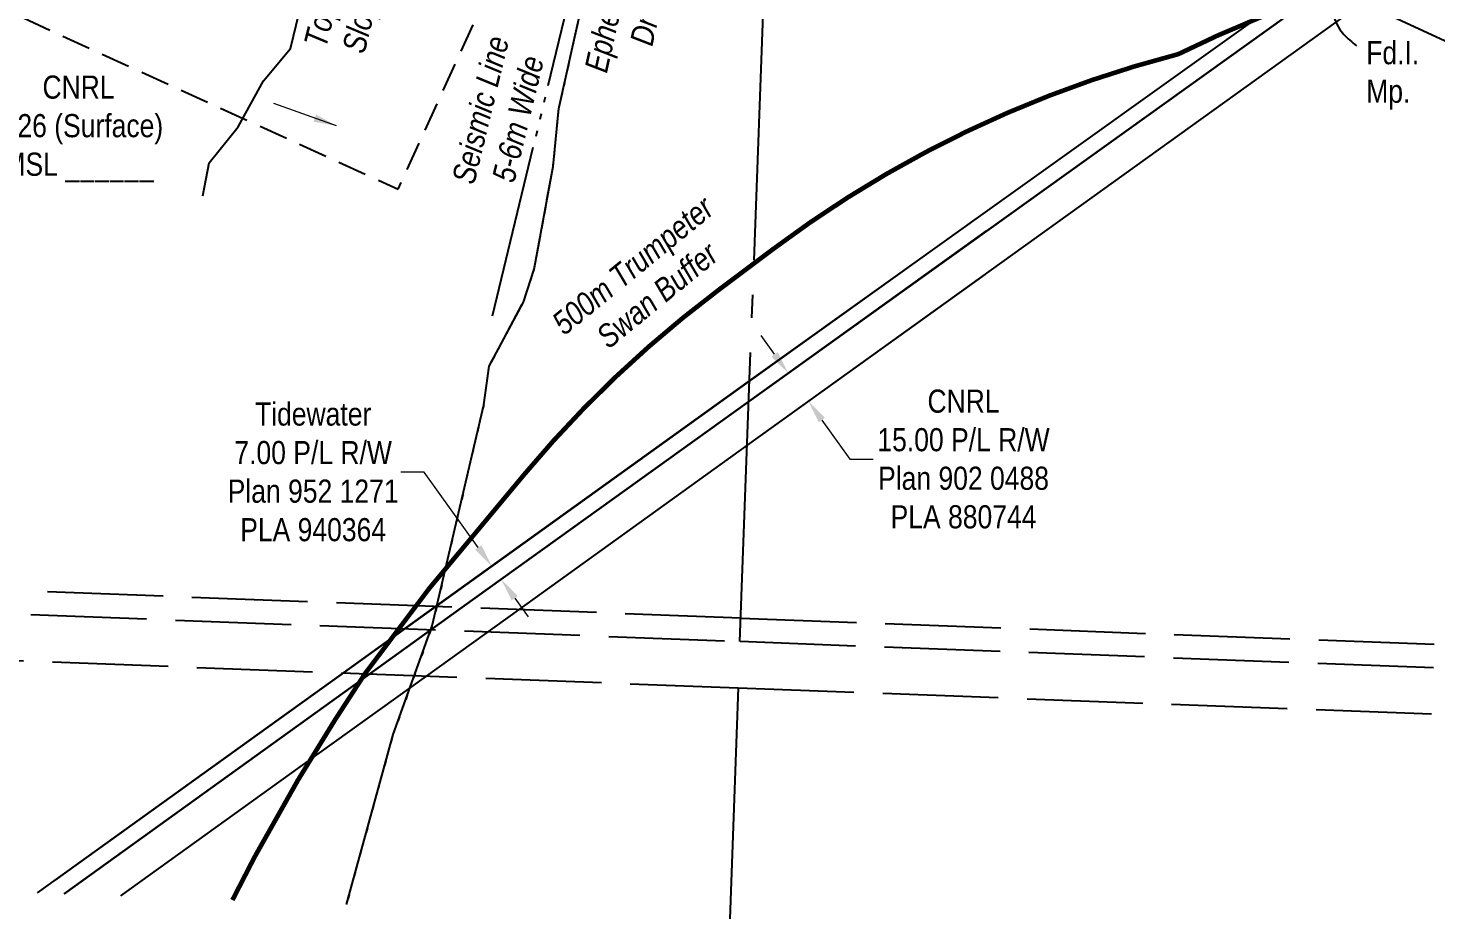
# Model space of a CAD drawing. Extents: x 333858 to 342713, y 6154085 to 6163590.
# Drawn here: x 336153 to 336762, y 6155552 to 6155937 of the extents above; entities that cross this region are included whole.
import ezdxf

# ---------------------------------------------------------------- set-up
doc = ezdxf.new("R2010")
doc.units = 0
doc.header["$LTSCALE"] = 5
doc.header["$PDSIZE"] = 0.5
for name, pattern in [('DASHDOT2', [12.7, 6.35, -3.175, 0, -3.175]), ('foc-ACCESSROAD', [3.75, 2.5, -1.25]), ('foc-QUARTERLINE', [33, 25, -3, 2, -3]), ('foc-SEISMIC', [20.5, 15, -1, 0.5, -1, 0.5, -1, 0.5, -1]), ('foc-TOPO-ephemeral', [6.25, 3.125, -0.625, 0.625, -0.625, 0.625, -0.625]), ('foc-UNSURVEYED', [12.5, 10, -2.5]), ('foc-WHEELTRACKS', [2, 0.4, -1.6])]:
    doc.linetypes.add(name, pattern=pattern)
doc.layers.get('Defpoints').update_dxf_attribs({"color": 9})
for name, color, linetype in [('AS-SEISMIC', 224, 'foc-SEISMIC'), ('AS-WILDLIFE', 131, 'DASHDOT2'), ('C-RW', 13, 'Continuous'), ('C-WS', 13, 'foc-ACCESSROAD'), ('F-RW', 190, 'Continuous'), ('L-MON-T', 1, 'Continuous'), ('L-QSEC', 8, 'foc-QUARTERLINE'), ('L-USEC', 7, 'foc-UNSURVEYED'), ('T-DRAW', 143, 'foc-TOPO-ephemeral'), ('T-SLOPE', 48, 'Continuous'), ('T-WATER-P3', 160, 'foc-WHEELTRACKS'), ('T-WATER-T', 170, 'Continuous')]:
    doc.layers.add(name, color=color, linetype=linetype)
for name, color, linetype, lineweight in [('C-AR-T', 13, 'Continuous', 9), ('C-RW-T', 13, 'Continuous', 9), ('F-RW-T', 190, 'Continuous', 9), ('T-TEXT', 48, 'Continuous', 18)]:
    doc.layers.add(name, color=color, linetype=linetype, lineweight=lineweight)
doc.styles.add('80CG', font='ARIALN.TTF', dxfattribs={"height": 10})
doc.styles.add('80L', font='ARIALN.TTF', dxfattribs={"height": 10})
doc.styles.add('80LS', font='ARIALNI.TTF', dxfattribs={"height": 10})
doc.styles.add('foc-LtypeFont', font='ARIALN.TTF', dxfattribs={"height": 7.35})
doc.linetypes.add('foc-TOPO-flowdirection-NOLINE', pattern='A,0,[">",foc-LtypeFont,S=0.3,R=0,X=0,Y=-0.945],-20,[">",foc-LtypeFont,S=0.3,R=0,X=0,Y=-0.945],0', length=20)
doc.dimstyles.new('Compass 5 000', dxfattribs={"dimscale": 5, "dimtxt": 9, "dimasz": 2, "dimexe": 0.2, "dimexo": 0.0625, "dimgap": 0.5, "dimtad": 0, "dimtih": 1, "dimtoh": 1, "dimzin": 0, "dimdsep": 46, "dimtxsty": '80CG', "dimcen": 0.1, "dimse1": 1, "dimse2": 1, "dimclrd": 256, "dimclrt": 256, "dimaunit": 1, "dimadec": 4, "dimazin": 0, "dimtfac": 0.06, "dimtofl": 0, "dimtmove": 0, "dimatfit": 1, "dimfxl": 0.2, "dimtolj": 1, "dimtzin": 0, "dimlwd": -1, "dimarcsym": 0})

# ---------------------------------------------------------------- blocks, each defined once
blk = doc.blocks.new('*D449')
at = {"layer": 'C-RW-T', "transparency": 16777216}
for p, q in [((336475.97, 6155795.87), (336470.13, 6155803.98)), ((336496.4, 6155767.45), (336508.55, 6155750.55)), ((336508.55, 6155750.55), (336518.55, 6155750.55))]:
    blk.add_line(p, q, dxfattribs=at)
for points in [[(336477.32, 6155796.84), (336474.62, 6155794.89), (336481.81, 6155787.75)], [(336497.75, 6155768.43), (336495.05, 6155766.48), (336490.56, 6155775.57)]]:
    blk.add_solid(points, dxfattribs=at)
at = {"layer": 'Defpoints', "color": 0, "transparency": 16777216}
for p in [(336615.9, 6155884.17), (336624.65, 6155871.99), (336490.56, 6155775.57)]:
    blk.add_point(p, dxfattribs=at)
at = {"layer": 'C-RW-T', "transparency": 16777216, "insert": (336557.64, 6155750.55), "char_height": 10, "attachment_point": 5, "style": '80CG'}
blk.add_mtext('\\A1;CNRL\\P15.00 P/L R/W\\PPlan 902 0488\\PPLA 880744', dxfattribs=at)
blk = doc.blocks.new('*D453')
at = {"layer": 'Defpoints', "color": 0, "transparency": 16777216}
for p in [(336622.17, 6155897.29), (336626.25, 6155891.61), (336357.77, 6155698.55)]:
    blk.add_point(p, dxfattribs=at)
at = {"layer": 'F-RW-T', "transparency": 16777216}
for p, q in [((336324.38, 6155744.98), (336314.38, 6155744.98)), ((336347.85, 6155712.35), (336324.38, 6155744.98)), ((336363.61, 6155690.44), (336369.44, 6155682.32))]:
    blk.add_line(p, q, dxfattribs=at)
for points in [[(336349.2, 6155713.33), (336346.49, 6155711.38), (336353.68, 6155704.23)], [(336364.96, 6155691.41), (336362.25, 6155689.46), (336357.77, 6155698.55)]]:
    blk.add_solid(points, dxfattribs=at)
at = {"layer": 'F-RW-T', "transparency": 16777216, "insert": (336276.44, 6155744.98), "char_height": 10, "attachment_point": 5, "style": '80CG'}
blk.add_mtext('\\A1;Tidewater\\P7.00 P/L R/W\\PPlan 952 1271\\PPLA 940364', dxfattribs=at)

msp = doc.modelspace()

# ---------------------------------------------------------------- linework, layer by layer
at = {"layer": 'AS-SEISMIC', "flags": 128}
msp.add_lwpolyline([(336354.031, 6155812.507), (336392.623, 6155972.37), (336407.744, 6156048.388), (336415.358, 6156144.405)], dxfattribs=at)
at = {"layer": 'AS-WILDLIFE', "const_width": 2, "flags": 128}
for points in [[(336241.547, 6155559.864), (336251.093, 6155578.424), (336269.886, 6155611.762), (336285.868, 6155637.737), (336298.901, 6155657.824), (336326.723, 6155694.742), (336367.563, 6155743.752), (336380.248, 6155758.386), (336393.49, 6155772.519), (336407.27, 6155786.128), (336421.567, 6155799.192), (336436.359, 6155811.693), (336451.625, 6155823.612), (336475.599, 6155841.594), (336491.445, 6155853.003), (336507.725, 6155863.784), (336524.413, 6155873.92), (336541.485, 6155883.398), (336558.914, 6155892.201), (336576.673, 6155900.317), (336594.736, 6155907.733), (336613.074, 6155914.437), (336631.661, 6155920.42), (336650.467, 6155925.673), (336667.691, 6155933.817), (336685.222, 6155941.276), (336703.034, 6155948.038), (336721.098, 6155954.094), (336739.387, 6155959.433), (336757.872, 6155964.048), (336776.524, 6155967.931), (336795.315, 6155971.077), (336814.215, 6155973.48), (336832.198, 6155975.478), (336851.488, 6155977.244), (336870.832, 6155978.261), (336890.201, 6155978.528), (336909.565, 6155978.045), (336928.897, 6155976.811), (336948.166, 6155974.83), (336967.343, 6155972.103), (336986.401, 6155968.636), (337005.31, 6155964.432), (337024.042, 6155959.499), (337042.569, 6155953.844), (337060.863, 6155947.475), (337078.896, 6155940.403), (337096.642, 6155932.637), (337114.074, 6155924.189), (337131.165, 6155915.072), (337147.89, 6155905.3), (337164.224, 6155894.887), (337180.142, 6155883.849), (337195.62, 6155872.202), (337210.636, 6155859.965), (337256.591, 6155821.006), (337270.825, 6155808.467), (337284.574, 6155795.397), (337297.816, 6155781.815), (337310.534, 6155767.74), (337330.514, 6155744.765), (337349.098, 6155722.085), (337388.249, 6155666.297)], [(336241.547, 6155559.864), (336251.093, 6155578.424), (336269.886, 6155611.762), (336285.868, 6155637.737), (336298.901, 6155657.824), (336326.723, 6155694.742), (336367.563, 6155743.752), (336380.248, 6155758.386), (336393.49, 6155772.519), (336407.27, 6155786.128), (336421.567, 6155799.192), (336436.359, 6155811.693), (336451.625, 6155823.612), (336475.599, 6155841.594), (336491.445, 6155853.003), (336507.725, 6155863.784), (336524.413, 6155873.92), (336541.485, 6155883.398), (336558.914, 6155892.201), (336569.356, 6155896.973)]]:
    msp.add_lwpolyline(points, dxfattribs=at)
at = {"layer": 'C-RW', "flags": 128}
for points in [[(336168.731, 6155562.611), (336270.139, 6155635.538), (336300.907, 6155657.658), (336340.798, 6155686.345), (336464.818, 6155775.531), (336714.635, 6155954.686), (336728.83, 6155964.866), (336937.943, 6156114.833), (336946.263, 6156103.264), (336744.019, 6155957.831), (336741.875, 6155956.289), (336730.049, 6155947.782), (336727.837, 6155946.191), (336464.117, 6155756.555), (336365.203, 6155685.426), (336325.311, 6155656.738), (336278.894, 6155623.362), (336193.131, 6155561.691)], [(336168.731, 6155562.611), (336270.139, 6155635.538), (336300.907, 6155657.658), (336340.798, 6155686.345), (336464.818, 6155775.531), (336567.591, 6155849.234)], [(336566.897, 6155830.463), (336464.117, 6155756.555), (336365.203, 6155685.426), (336325.311, 6155656.738), (336278.894, 6155623.362), (336193.131, 6155561.691)]]:
    msp.add_lwpolyline(points, dxfattribs=at)
at = {"layer": 'C-WS', "flags": 128}
msp.add_lwpolyline([(336415.004, 6156090.107), (336307.036, 6156138.891), (336180.639, 6156196.652), (336079.027, 6155974.278), (336313.183, 6155867.295)], close=True, dxfattribs=at)
at = {"layer": 'F-RW', "flags": 128}
for points in [[(336157.336, 6155563.041), (336266.052, 6155641.219), (336289.516, 6155658.087), (336329.41, 6155686.775), (336465.145, 6155784.385), (336721.653, 6155967.97), (336874.605, 6156078.015), (336877.942, 6156168.666), (336955.261, 6156239.885), (337003.488, 6156283.446), (337014.61, 6156293.494), (337029.446, 6156306.896), (337118.466, 6156387.314), (337187.202, 6156449.401), (337278.884, 6156532.224), (337289.635, 6156545.597)], [(337308.311, 6156544.892), (337299.949, 6156534.491), (337289.824, 6156521.896), (337208.678, 6156448.592), (337024.676, 6156282.376), (337013.548, 6156272.324), (336884.469, 6156155.733), (336881.473, 6156074.335), (336728.83, 6155964.866), (336714.635, 6155954.686), (336464.818, 6155775.531), (336340.798, 6155686.345), (336300.907, 6155657.658), (336270.139, 6155635.538), (336168.723, 6155562.606)], [(337162.12, 6155748.492), (336737.708, 6155944.228), (336729.884, 6155947.664), (336707.561, 6155957.884), (336653.822, 6155982.169), (336505.562, 6156049.19), (336506.16, 6156065.377), (336707.563, 6155974.376), (336718.506, 6155969.401), (336744.019, 6155957.831), (337165.796, 6155763.296)], [(336563.512, 6155854.921), (336460.735, 6155781.215), (336336.712, 6155692.027), (336296.821, 6155663.34), (336266.053, 6155641.22), (336164.645, 6155568.293)], [(336567.591, 6155849.234), (336464.818, 6155775.531), (336340.798, 6155686.345), (336300.907, 6155657.658), (336270.139, 6155635.538), (336168.731, 6155562.611)]]:
    msp.add_lwpolyline(points, dxfattribs=at)
at = {"layer": 'L-QSEC'}
msp.add_line((336460.239, 6155651.658), (336456.546, 6155551.746), dxfattribs=at)
at = {"layer": 'L-QSEC', "flags": 128}
msp.add_lwpolyline([(336460.982, 6155671.757), (336489.223, 6156435.731)], dxfattribs=at)
at = {"layer": 'L-USEC'}
for p, q in [((336461.376, 6155681.81), (337267.555, 6155651.4)), ((336460.997, 6155671.759), (337267.176, 6155641.35)), ((336460.239, 6155651.658), (337266.418, 6155621.248))]:
    msp.add_line(p, q, dxfattribs=at)
at = {"layer": 'L-USEC', "flags": 128}
for points in [[(336461.353, 6155681.806), (336058.266, 6155697.015), (335665.23, 6155711.846)], [(335654.807, 6155702.176), (336057.907, 6155686.966), (336460.997, 6155671.757)], [(335664.108, 6155681.698), (336057.149, 6155666.867), (336460.239, 6155651.658)]]:
    msp.add_lwpolyline(points, dxfattribs=at)
at = {"layer": 'T-DRAW', "flags": 128}
msp.add_lwpolyline([(336350.178, 6155774.074), (336352.595, 6155790.816), (336367.384, 6155818.426), (336372.047, 6155832.696), (336380.19, 6155877.149), (336382.729, 6155902.231), (336397.478, 6155968.984), (336405.982, 6156013.448), (336413.362, 6156046.643), (336424.154, 6156087.185), (336430.586, 6156102.956), (336434.587, 6156108.146)], dxfattribs=at)
at = {"layer": 'T-DRAW', "linetype": 'foc-TOPO-flowdirection-NOLINE', "flags": 128}
msp.add_lwpolyline([(336350.178, 6155774.074), (336352.595, 6155790.816), (336367.384, 6155818.426), (336372.047, 6155832.696), (336380.19, 6155877.149), (336382.729, 6155902.231), (336397.478, 6155968.984), (336405.982, 6156013.448), (336413.362, 6156046.643), (336424.154, 6156087.185), (336430.586, 6156102.956), (336434.587, 6156108.146)], dxfattribs=at)
at = {"layer": 'T-SLOPE', "flags": 128}
msp.add_lwpolyline([(336228.766, 6155864.452), (336231.501, 6155878.671), (336244.047, 6155894.236), (336254.936, 6155914.087), (336266.621, 6155928.128), (336270.407, 6155943.521), (336273.081, 6155954.282), (336278.315, 6155980.726), (336277.861, 6155997.561), (336290.707, 6156022.527), (336295.31, 6156038.939), (336311.604, 6156055.901), (336306.638, 6156071.659), (336295.115, 6156079.859), (336293.544, 6156099.397), (336293.753, 6156117.38), (336281.721, 6156116.442), (336269.926, 6156097.68), (336266.862, 6156083.432), (336246.745, 6156078.73), (336228.117, 6156058.805), (336208.914, 6156026.479), (336169.024, 6155995.007), (336135.186, 6155914.974)], dxfattribs=at)
at = {"layer": 'T-WATER-P3', "flags": 128}
msp.add_lwpolyline([(336350.178, 6155774.074), (336327.972, 6155678.445), (336310.989, 6155631.493), (336290.829, 6155558.005)], dxfattribs=at)
at = {"layer": 'T-WATER-P3', "linetype": 'foc-TOPO-flowdirection-NOLINE', "flags": 128}
msp.add_lwpolyline([(336290.829, 6155558.005), (336310.989, 6155631.493), (336327.972, 6155678.445), (336350.178, 6155774.074)], dxfattribs=at)

# ---------------------------------------------------------------- texts
at = {"layer": 'AS-SEISMIC', "insert": (336336.198, 6155870.77), "char_height": 9.99794, "attachment_point": 1, "rotation": 76.428082, "style": '80L'}
msp.add_mtext_dynamic_manual_height_columns('\\pi0.46246;{\\fArial Narrow|b0|i1|c0|p34;Seismic Line\\P\\pi5.2364;5-6m Wide}', width=64.75894, gutter_width=50, heights=[0], dxfattribs=at)
at = {"layer": 'AS-WILDLIFE', "insert": (336378.318, 6155811.159), "char_height": 9.99806, "attachment_point": 1, "rotation": 39.283061, "style": '80L'}
msp.add_mtext_dynamic_manual_height_columns('\\pi0.45728;{\\fArial Narrow|b0|i1|c0|p34;500m Trumpeter \\P\\pi11.601;Swan Buffer}', width=85.77531, gutter_width=50, heights=[0], dxfattribs=at)
at = {"layer": 'C-AR-T', "insert": (336175.008, 6155893.316), "char_height": 9.99794, "width": 72.60888, "attachment_point": 5, "style": '80CG'}
msp.add_mtext('\\A1;CNRL\\P3-26 (Surface)\\PMSL ______', dxfattribs=at)
at = {"layer": 'L-MON-T', "insert": (336731.743, 6155931.32), "char_height": 9.9979, "attachment_point": 1, "style": '80L'}
msp.add_mtext_dynamic_manual_height_columns('Fd.I.\\PMp.', width=25.2296, gutter_width=50, heights=[0], dxfattribs=at)
msp.add_mtext_dynamic_manual_height_columns('Fd.I.\\PMp.', width=25.2296, gutter_width=50, heights=[0], dxfattribs=at)
at = {"layer": 'T-TEXT', "insert": (336276.198, 6155946.125), "char_height": 9.99794, "width": 34.06295, "attachment_point": 2, "rotation": 76.045217, "style": '80LS'}
msp.add_mtext('Top of Slope', dxfattribs=at)
at = {"layer": 'T-WATER-T', "insert": (336393.603, 6155918.975), "char_height": 9.99794, "attachment_point": 1, "rotation": 77.540943, "style": '80L'}
msp.add_mtext_dynamic_manual_height_columns('\\pi0.32619;{\\fArial Narrow|b0|i1|c0|p34;Ephemeral\\P\\pi12.721; Draw}', width=55.96839, gutter_width=50, heights=[0], dxfattribs=at)

# ---------------------------------------------------------------- dimensions: what is measured, and where the dimension line sits
at = {"layer": 'C-RW-T'}
dim = msp.add_linear_dim(base=(336490.563, 6155775.572), p1=(336615.897, 6155884.168), p2=(336624.652, 6155871.993), angle=305.719164, text='CNRL\\P15.00 P/L R/W\\PPlan 902 0488\\PPLA 880744', dimstyle='Compass 5 000', dxfattribs=at)
dim.commit()
dim.dimension.update_dxf_attribs({"geometry": '*D449', "text_midpoint": (336557.64, 6155750.552), "dimtype": 161})
at = {"layer": 'F-RW-T'}
dim = msp.add_linear_dim(base=(336357.768, 6155698.555), p1=(336622.168, 6155897.293), p2=(336626.252, 6155891.613), angle=305.718817, text='Tidewater\\P7.00 P/L R/W\\PPlan 952 1271\\PPLA 940364', dimstyle='Compass 5 000', dxfattribs=at)
dim.commit()
dim.dimension.update_dxf_attribs({"geometry": '*D453', "text_midpoint": (336276.436, 6155744.984), "dimtype": 161})

# ---------------------------------------------------------------- leaders
at = {"layer": 'L-MON-T', "path_type": 1}
msp.add_leader([(336717.323, 6155978.688), (336722.006, 6155934.23), (336727.566, 6155929.257)], dimstyle='Compass 5 000', override={"dimgap": 0.5, "dimtad": 0}, dxfattribs=at)
at = {"layer": 'T-TEXT'}
msp.add_leader([(336286.603, 6155894.647), (336259.427, 6155904.327)], dimstyle='Compass 5 000', dxfattribs=at)

doc.saveas('drawing.dxf')
